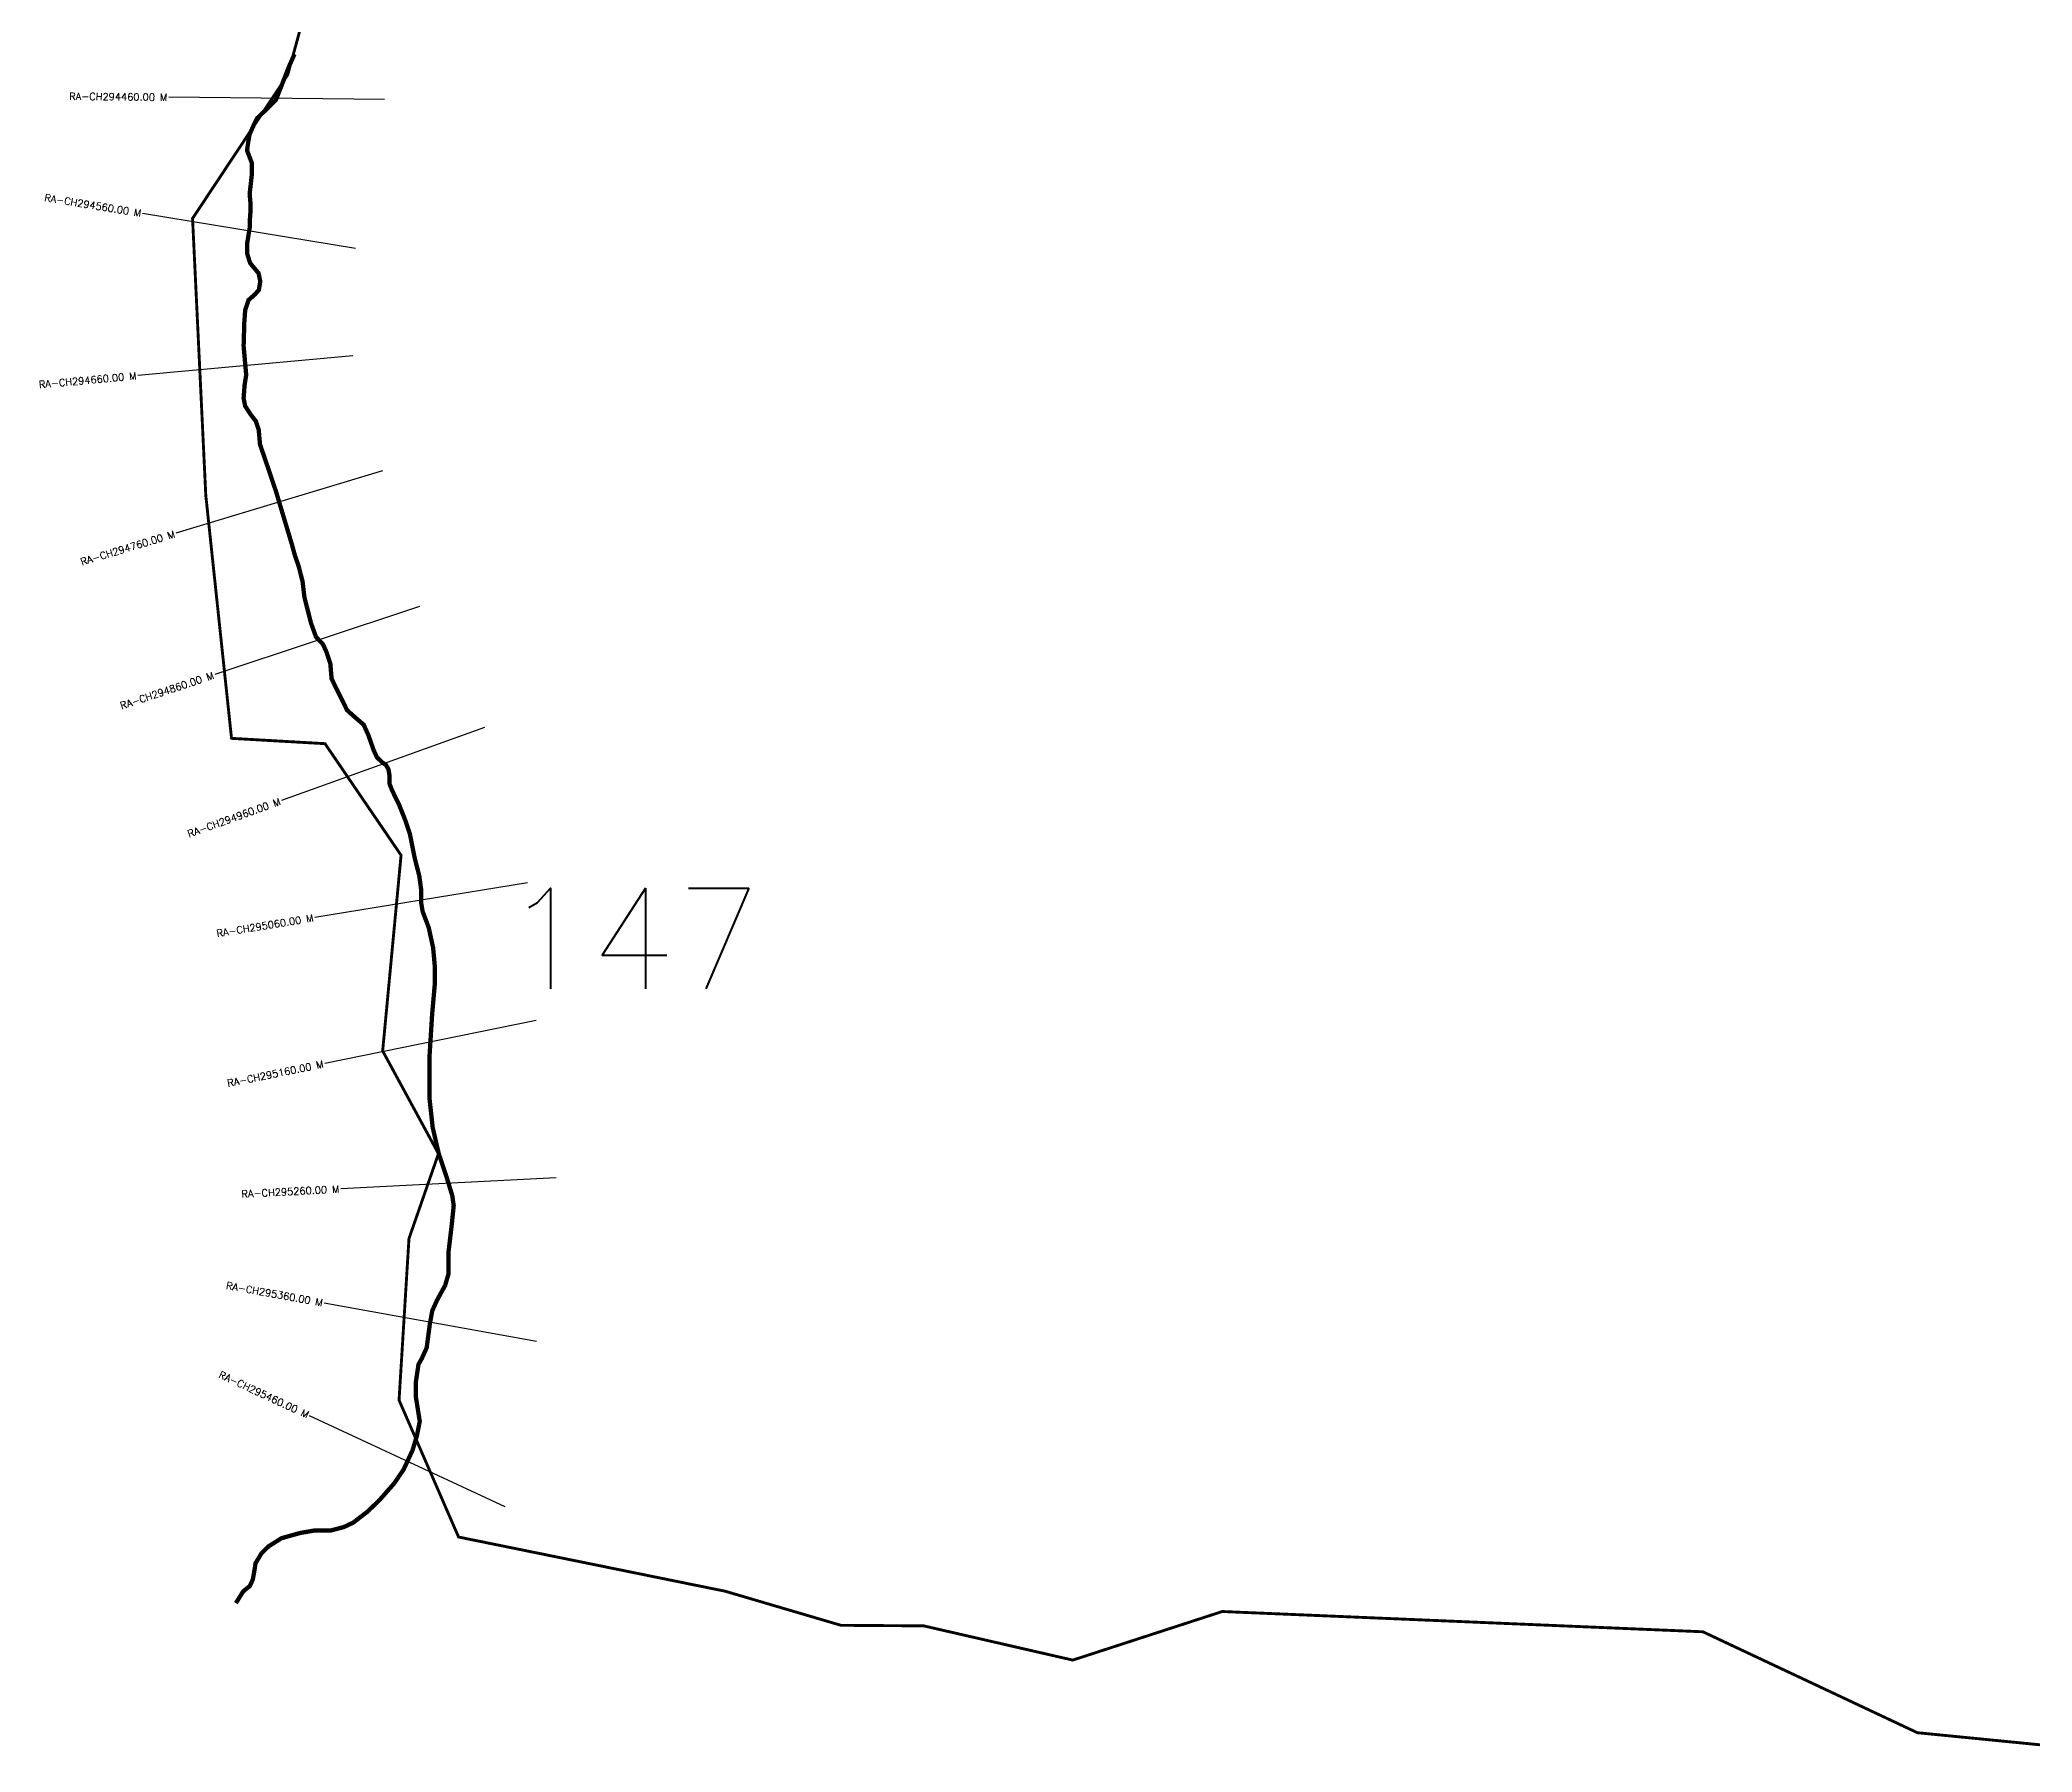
# Model space of a CAD drawing. Header units: metres. Extents: x 282026 to 284904, y 2016362 to 2020988.
# Drawn here: x 282133 to 283518, y 2017130 to 2018321 of the extents above; entities that cross this region are included whole.
import ezdxf
from ezdxf.enums import TextEntityAlignment as Align

# ---------------------------------------------------------------- set-up
doc = ezdxf.new("R2010")
doc.units = ezdxf.units.M
doc.header["$MEASUREMENT"] = 0
for name, color, linetype in [('CS', 134, 'Continuous'), ('CSMark', 6, 'Continuous'), ('NATURALLY PROTECTED', 3, 'Continuous')]:
    doc.layers.add(name, color=color, linetype=linetype)
doc.styles.get("Standard").update_dxf_attribs({"font": 'simplex.shx'})

msp = doc.modelspace()

# ---------------------------------------------------------------- linework, layer by layer
at = {"color": 6, "const_width": 2, "flags": 128}
msp.add_lwpolyline([(283565.1, 2017131.1), (283438.4, 2017143.6), (283289.2, 2017213.8), (282955, 2017227.9), (282851, 2017194.1), (282747.4, 2017217.9), (282689.8, 2017218.3), (282609.3, 2017242), (282423.9, 2017279.7), (282382.5, 2017374.9), (282389.4, 2017487.3), (282409.9, 2017546.3), (282371.1, 2017617.8), (282383.9, 2017753.9), (282331, 2017831.5), (282266, 2017835.2), (282248.1, 2018004.2), (282238.9, 2018196.8), (282305.1, 2018296.7), (282331.7, 2018394.1)], dxfattribs=at)
at = {"layer": 'CS'}
for p, q in [((282372.3, 2018279.6), (282222.3, 2018281.1)), ((282352.2, 2018175.9), (282204.2, 2018200.2)), ((282350.3, 2018101.2), (282200.9, 2018087.5)), ((282370.9, 2018021.2), (282227.3, 2017977.8)), ((282396.7, 2017926.9), (282254.4, 2017879.5)), ((282441.9, 2017842.7), (282300.8, 2017791.9)), ((282471.9, 2017734.7), (282323.9, 2017710.6)), ((282477.8, 2017639), (282330.8, 2017609)), ((282491.8, 2017529.6), (282342, 2017521.8)), ((282478, 2017415.6), (282330.4, 2017442.4)), ((282456.3, 2017300.7), (282320.3, 2017364))]:
    msp.add_line(p, q, dxfattribs=at)
at = {"layer": 'NATURALLY PROTECTED', "const_width": 3, "flags": 128}
msp.add_lwpolyline([(282309.8, 2018311.1), (282306.1, 2018302.8), (282296.9, 2018279.3), (282292.8, 2018275.1), (282288.7, 2018271.2), (282283.9, 2018266.6), (282281.3, 2018261.4), (282278.5, 2018255.1), (282277.4, 2018248.5), (282276.8, 2018244.1), (282280.1, 2018235.4), (282280.1, 2018227.1), (282278.6, 2018213.9), (282279.2, 2018207.1), (282279.2, 2018202), (282278.7, 2018195.1), (282278.7, 2018190.7), (282276.9, 2018179.8), (282276.9, 2018172.3), (282278.9, 2018165.8), (282284.8, 2018158.7), (282286, 2018153), (282285, 2018147.1), (282282.4, 2018144.1), (282277.8, 2018140), (282275.5, 2018133.1), (282274.9, 2018124.6), (282274.4, 2018108.2), (282276.2, 2018087.9), (282275.1, 2018081.1), (282274.4, 2018071.8), (282275.5, 2018066.3), (282279.4, 2018060.3), (282282.9, 2018055.8), (282284.9, 2018049.9), (282285.8, 2018039.6), (282289.7, 2018028.3), (282296.9, 2018007), (282304.4, 2017982), (282308, 2017970), (282310.1, 2017962.3), (282312.6, 2017955.2), (282315.4, 2017944.3), (282316.7, 2017933.3), (282321.2, 2017915.6), (282324.7, 2017905.8), (282329.6, 2017900.6), (282332.1, 2017895.1), (282334.7, 2017887.2), (282335.6, 2017876.6), (282346.3, 2017854.9), (282351.7, 2017850), (282357.9, 2017844.7), (282361.1, 2017837.6), (282364.8, 2017827.1), (282367.1, 2017822), (282370.9, 2017818.4), (282373.4, 2017816.7), (282375.1, 2017813.8), (282375.9, 2017809.1), (282375.9, 2017803.6), (282377.5, 2017799.4), (282379.9, 2017794.3), (282382.5, 2017789.1), (282386.8, 2017778.3), (282390.1, 2017768.5), (282393.5, 2017751.5), (282396.6, 2017739.4), (282397.9, 2017729.7), (282397.9, 2017720.8), (282398.9, 2017714.8), (282403.1, 2017703.7), (282406.2, 2017689.5), (282407.4, 2017676.4), (282407.4, 2017664.7), (282405.5, 2017643.2), (282403.7, 2017614.3), (282403.7, 2017584.5), (282405.9, 2017564.5), (282410.2, 2017546), (282415.8, 2017529.3), (282419.6, 2017516.8), (282420.5, 2017510.1), (282419.1, 2017496.5), (282416.9, 2017478), (282416.9, 2017462.8), (282414.6, 2017454.8), (282408.9, 2017444.4), (282405.6, 2017437.1), (282403.9, 2017427.8), (282401.7, 2017411.3), (282398.4, 2017404), (282396, 2017399.7), (282394.2, 2017387.6), (282394.2, 2017377.1), (282396.9, 2017360.2), (282394.9, 2017350.1), (282391.9, 2017340.1), (282385.7, 2017326.7), (282379.1, 2017317), (282368.9, 2017305.4), (282360.6, 2017297.4), (282350.6, 2017289.7), (282344, 2017286.6), (282334.9, 2017284.2), (282323.4, 2017284.2), (282313.7, 2017282.5), (282300.8, 2017278.9), (282291.9, 2017273.3), (282286.9, 2017268.5), (282282.7, 2017261.5), (282281.6, 2017254.5), (282280.7, 2017249.9), (282278.7, 2017245.6), (282274.2, 2017242), (282269, 2017233.7)], dxfattribs=at)

# ---------------------------------------------------------------- texts
at = {"insert": (282454.8, 2017731), "char_height": 70, "attachment_point": 1}
msp.add_mtext_dynamic_manual_height_columns('147', width=95.172, gutter_width=1, heights=[0], dxfattribs=at)
at = {"layer": 'CSMark'}
for s, rotation, p in [('RA-CH294460.00 M', 359.4331, (282221.3, 2018281.1)), ('RA-CH294560.00 M', 350.6632, (282203.2, 2018200.4)), ('RA-CH294660.00 M', 5.2262, (282199.9, 2018087.4)), ('RA-CH294760.00 M', 16.8447, (282226.4, 2017977.5)), ('RA-CH294860.00 M', 18.4162, (282253.4, 2017879.2)), ('RA-CH294960.00 M', 19.7856, (282299.8, 2017791.6)), ('RA-CH295060.00 M', 9.2738, (282322.9, 2017710.4)), ('RA-CH295160.00 M', 11.516, (282329.9, 2017608.8)), ('RA-CH295260.00 M', 2.9853, (282341, 2017521.8)), ('RA-CH295360.00 M', 349.689, (282329.4, 2017442.6)), ('RA-CH295460.00 M', 335.0451, (282319.4, 2017364.4))]:
    msp.add_text(s, height=5, rotation=rotation, dxfattribs=at).set_placement(p, align=Align.MIDDLE_RIGHT)

doc.saveas('drawing.dxf')
